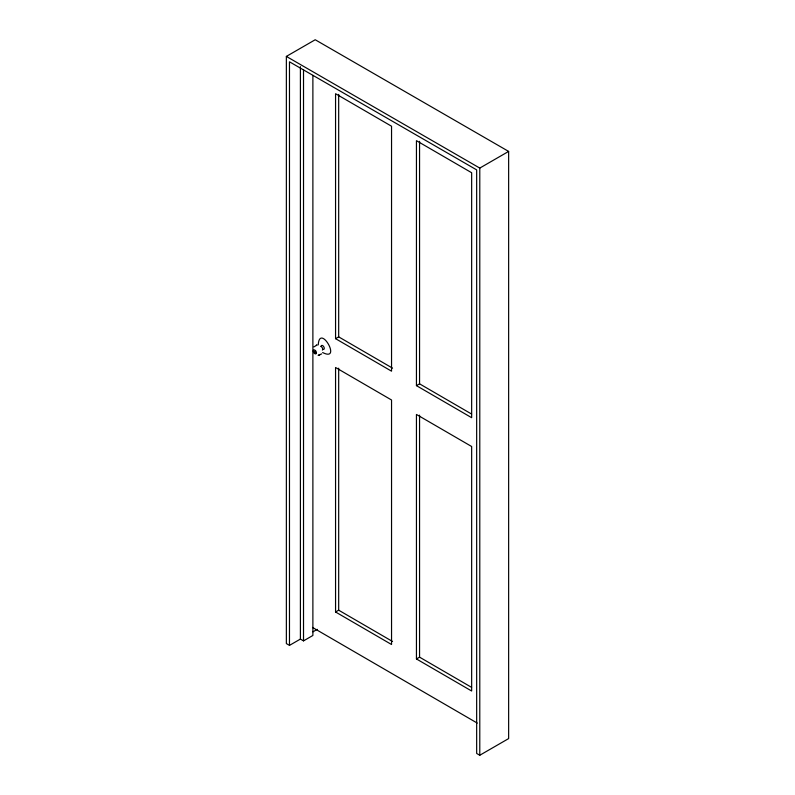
<?xml version="1.0" encoding="UTF-8"?>
<svg xmlns="http://www.w3.org/2000/svg" width="795" height="795" viewBox="0 0 795 795"><rect width="100%" height="100%" fill="white"/><g stroke="black" fill="none" stroke-linecap="round" stroke-linejoin="round"><path stroke-width="1.19" d="M313.866 346.918L317.135 344.99L316.33 345.119M321.657 353.904L318.139 355.335L319.67 355.107M286.359 56.415L315.217 39.75L508.641 151.418L508.641 738.585L479.783 755.25L476.662 753.451L476.662 169.882L289.479 61.811L289.479 645.381L286.359 643.582L286.359 56.415L479.783 168.083L508.641 151.418M289.479 645.381L300.401 639.081L303.521 640.879L312.882 635.473L312.882 75.376M312.982 631.816L317.265 629.342M335.56 338.67L391.547 371.185L391.547 126.226L335.56 93.711L335.56 338.67L338.68 336.871L392.561 368.155M416.441 385.635L471.654 417.693L471.654 172.734L416.441 140.675L416.441 385.635L419.561 383.836L471.594 414.046M335.56 611.991L391.547 644.506L391.547 400.004L335.56 367.489L335.56 611.991L338.68 610.192L392.561 641.486M416.441 658.956L471.654 691.014L471.654 446.512L416.441 414.453L416.441 658.956L419.561 657.157L471.594 687.367M312.514 627.434L477.278 723.102M322.651 352.543C342.476 362.56 319.54 322.681 318.248 344.891M479.783 168.083L479.783 755.25M419.561 141.351L419.561 383.836M419.561 415.139L419.561 657.157M338.68 94.396L338.68 336.871M338.68 368.174L338.68 610.192M303.521 69.602L303.521 640.879M300.401 66.681L300.401 639.081M323.346 349.432A2.206 1.272 60.1 0 0 324.241 348.478L324.221 348.001A2.206 1.272 60.1 0 0 322.631 345.587A2.206 1.272 60.1 0 0 321.14 346.352M320.862 346.391A2.206 1.272 60.1 0 1 322.661 348.896L322.681 349.383A2.206 1.272 60.1 0 1 322.402 350.088M315.128 351.151L315.128 352.96L315.128 351.151M316.42 352.97L316.4 352.493A2.206 1.272 60.1 0 0 313.985 349.909A2.206 1.272 60.1 0 0 314.085 353.01A2.206 1.272 60.1 0 0 316.42 352.97"/></g></svg>
